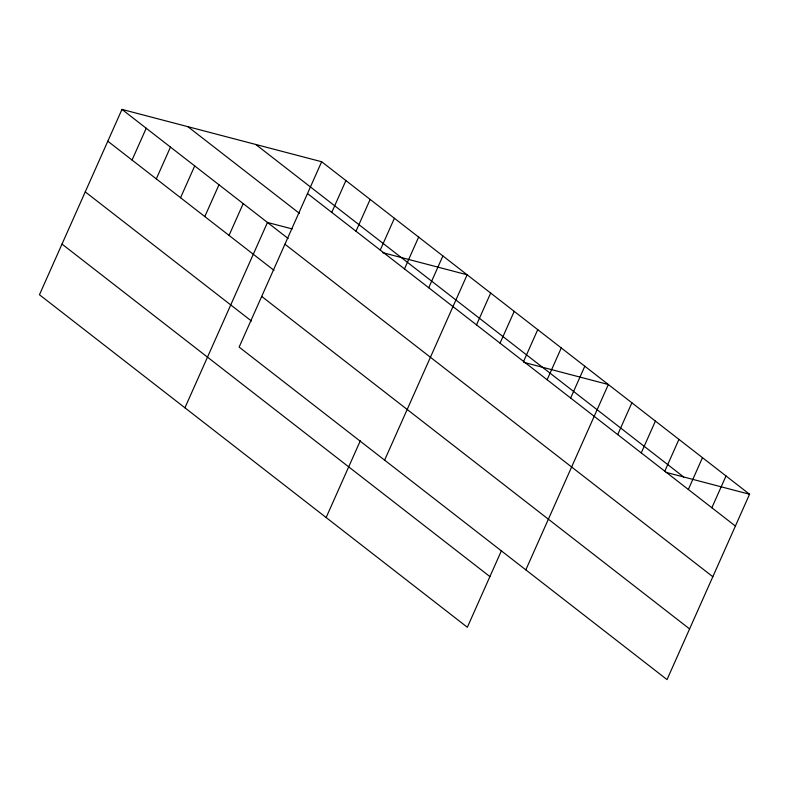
<?xml version="1.0" encoding="UTF-8"?>
<svg xmlns="http://www.w3.org/2000/svg" width="789" height="789" viewBox="0 0 789 789"><rect width="100%" height="100%" fill="white"/><g stroke="black" fill="none" stroke-linecap="round" stroke-linejoin="round"><path stroke-width="1.18" d="M321.656 161.735L239.136 347.091L667.03 679.595L749.55 494.249L321.656 161.735L121.97 109.405L39.45 294.751L467.344 627.265L501.528 550.485M132.059 160.049L146.221 128.242M156.311 178.886L170.473 147.089M180.553 197.733L194.715 165.927M204.805 216.571L218.967 184.774M229.047 235.418L243.209 203.611M184.932 407.805L267.461 222.459L292.167 228.928M331.745 212.389L345.907 180.582M355.987 231.226L370.149 199.42M380.239 250.064L394.401 218.267M404.481 268.911L418.643 237.104M326.143 517.535L360.317 440.755M428.733 287.748L442.895 255.952M384.618 460.145L467.137 274.789L382.517 252.608M476.517 324.881L490.669 293.074M500.048 343.166L514.211 311.369M523.58 361.461L537.743 329.654M547.112 379.746L561.275 347.939M570.654 398.031L584.807 366.234M525.819 569.865L608.349 384.519L523.718 362.338M617.718 434.611L631.881 402.804M641.25 452.896L655.412 421.089M664.792 471.181L678.944 439.384M688.324 489.476L702.486 457.669M711.856 507.761L726.018 475.954M666.094 472.374L749.55 494.249M255.764 144.466L683.659 476.97M307.493 193.542L735.387 526.046M187.871 126.674L299.406 213.346M121.97 109.405L288.172 238.544M284.937 244.215L712.832 576.72M107.817 141.211L274.01 270.351M261.692 296.417L689.586 628.922M85.251 191.875L251.444 321.024M62.006 244.087L489.9 576.591"/></g></svg>
